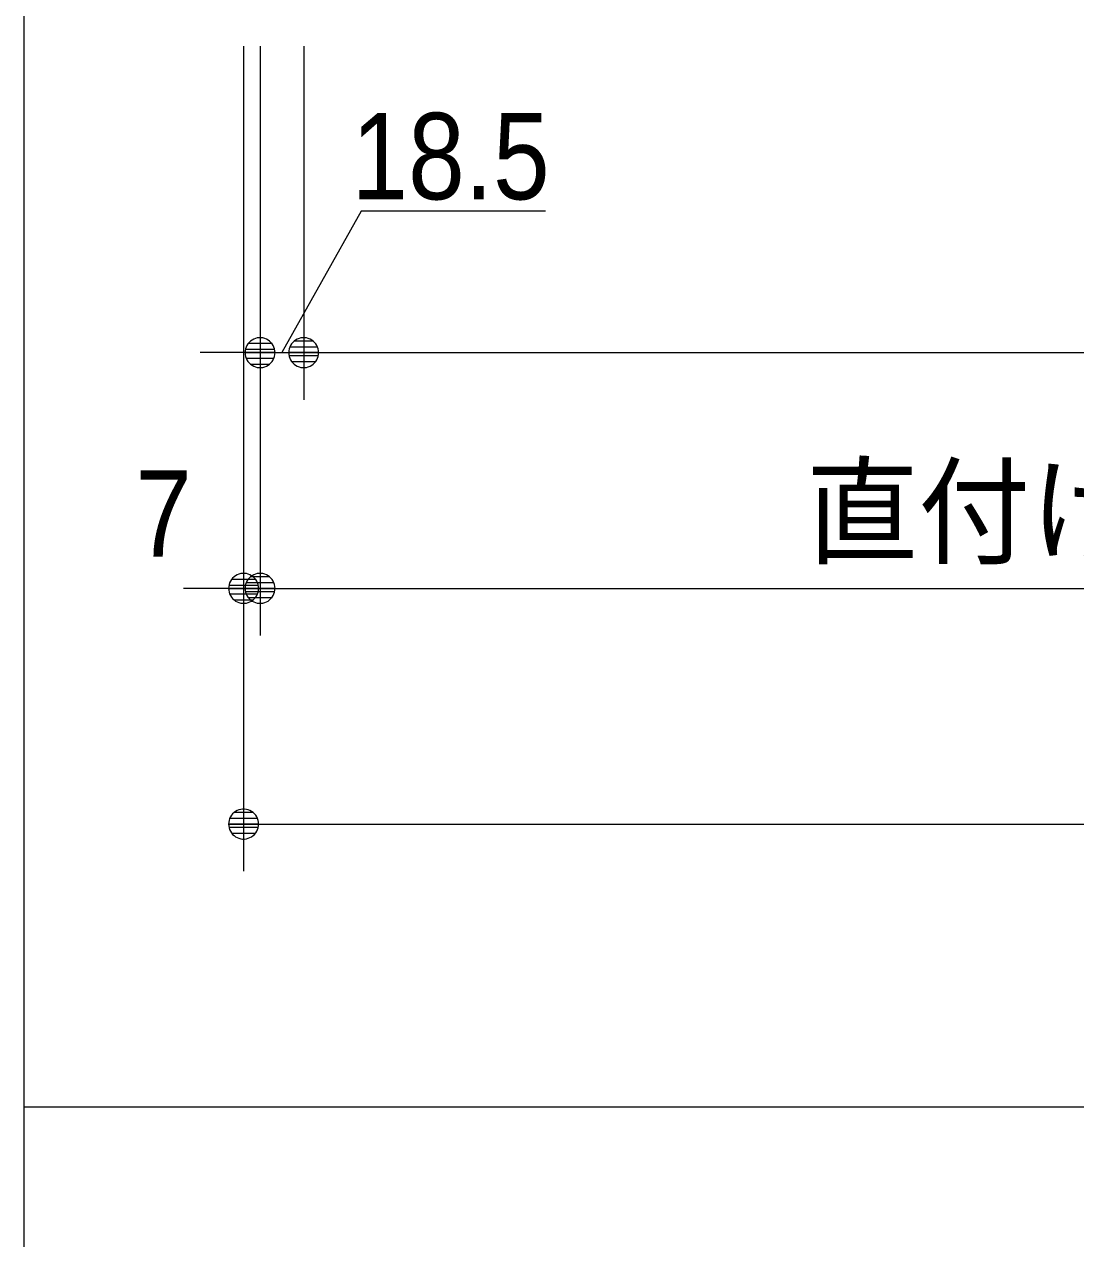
# Model space of a CAD drawing. Units: millimetres, scale not verified. Extents: x -6062 to 6062, y -3045 to 3045.
# Drawn here: x -5788 to -5342, y -2526 to -2011 of the extents above; entities that cross this region are included whole.
import ezdxf
from ezdxf.enums import TextEntityAlignment as Align

# ---------------------------------------------------------------- set-up
doc = ezdxf.new("R2010")
doc.units = ezdxf.units.MM
doc.header["$LTSCALE"] = 20
for name, color, linetype, lineweight in [('0-0_2寸法-1', 7, 'Continuous', 9), ('0-1_0', 7, 'Continuous', 9), ('0-2_2寸法-2', 7, 'Continuous', 9), ('0-5_1図面枠', 7, 'Continuous', 9)]:
    doc.layers.add(name, color=color, linetype=linetype, lineweight=lineweight)
doc.styles.add('ＭＳ Ｐゴシック', font='')
doc.styles.get('ＭＳ Ｐゴシック').set_extended_font_data('MS PGothic')

# ---------------------------------------------------------------- blocks, each defined once
blk = doc.blocks.new('_Dot')
at = {"layer": '0-1_0'}
for p, q in [((-10, 0), (-20, 0)), ((9.78, 2), (-9.78, 2)), ((7.99, 6), (-7.99, 6)), ((9.16, -3.98), (-9.16, -3.98)), ((6, -7.98), (-6, -7.98))]:
    blk.add_line(p, q, dxfattribs=at)
for points in [[(10, 0), (9.92, 1.25), (9.69, 2.49), (9.3, 3.68), (8.76, 4.82), (8.09, 5.88), (7.29, 6.85), (6.37, 7.71), (5.36, 8.44), (4.26, 9.05), (3.09, 9.51), (1.87, 9.82), (0.63, 9.98), (-0.63, 9.98), (-1.87, 9.82), (-3.09, 9.51), (-4.26, 9.05), (-5.36, 8.44), (-6.37, 7.71), (-7.29, 6.85), (-8.09, 5.88), (-8.76, 4.82), (-9.3, 3.68), (-9.69, 2.49), (-9.92, 1.25), (-10, 0), (0, 0)], [(-10, 0), (-9.92, -1.25), (-9.69, -2.49), (-9.3, -3.68), (-8.76, -4.82), (-8.09, -5.88), (-7.29, -6.85), (-6.37, -7.71), (-5.36, -8.44), (-4.26, -9.05), (-3.09, -9.51), (-1.87, -9.82), (-0.63, -9.98), (0.63, -9.98), (1.87, -9.82), (3.09, -9.51), (4.26, -9.05), (5.36, -8.44), (6.37, -7.71), (7.29, -6.85), (8.09, -5.88), (8.76, -4.82), (9.3, -3.68), (9.69, -2.49), (9.92, -1.25), (10, 0), (0, 0)]]:
    blk.add_lwpolyline(points, close=True, dxfattribs=at)
blk = doc.blocks.new('グループ-74')
at = {"layer": '0-5_1図面枠'}
blk.add_line((-80000, -49400), (80000, -49400), dxfattribs=at)
blk.add_lwpolyline([(-80000, 55400), (80000, 55400), (80000, -55400), (-80000, -55400)], close=True, dxfattribs=at)
blk = doc.blocks.new('図面枠')
at = {"layer": '0-5_1図面枠'}
blk.add_blockref('グループ-74', (0, 0), dxfattribs=at)

msp = doc.modelspace()

# ---------------------------------------------------------------- linework, layer by layer
at = {"layer": '0-0_2寸法-1'}
for p, q in [((-5669, -2020), (-5669, -2170)), ((-5656.29, -2150), (-4518.71, -2150)), ((-5687.5, -2170), (-5687.5, -2270)), ((-5674.79, -2250), (-4524.21, -2250)), ((-5694.5, -2270), (-5694.5, -2370)), ((-5681.79, -2350), (-925.21, -2350))]:
    msp.add_line(p, q, dxfattribs=at)
at = {"layer": '0-2_2寸法-2'}
for p, q in [((-5694.5, -2020), (-5694.5, -2270)), ((-5687.5, -2020), (-5687.5, -2170)), ((-5669, -2020), (-5669, -2170)), ((-5700.21, -2150), (-5712.92, -2150)), ((-5687.5, -2150), (-5669, -2150)), ((-5656.29, -2150), (-5643.58, -2150)), ((-5687.5, -2170), (-5687.5, -2270)), ((-5707.21, -2250), (-5719.92, -2250)), ((-5687.5, -2250), (-5694.5, -2250)), ((-5674.79, -2250), (-5662.08, -2250))]:
    msp.add_line(p, q, dxfattribs=at)
msp.add_lwpolyline([(-5566.45, -2090), (-5644.56, -2090), (-5678.25, -2150)], dxfattribs=at)

# ---------------------------------------------------------------- block references
at = {"layer": '0-0_2寸法-1', "xscale": 0.6356201, "yscale": 0.6356201, "rotation": 180}
for p in [(-5669, -2150), (-5687.5, -2250), (-5694.5, -2350)]:
    msp.add_blockref('_Dot', p, dxfattribs=at)
at = {"layer": '0-2_2寸法-2', "xscale": 0.6356201, "yscale": 0.6356201}
for p in [(-5687.5, -2150), (-5694.5, -2250)]:
    msp.add_blockref('_Dot', p, dxfattribs=at)
at = {"layer": '0-2_2寸法-2', "xscale": 0.6356201, "yscale": 0.6356201, "rotation": 180}
for p in [(-5669, -2150), (-5687.5, -2250)]:
    msp.add_blockref('_Dot', p, dxfattribs=at)
at = {"layer": '0-5_1図面枠', "xscale": 0.05, "yscale": 0.05}
msp.add_blockref('図面枠', (-1787.5, 0), dxfattribs=at)

# ---------------------------------------------------------------- texts
at = {"layer": '0-0_2寸法-1', "style": 'ＭＳ Ｐゴシック', "width": 0.95}
msp.add_text('直付け下ガイド取付位置\u3000DW1-24', height=36.69, dxfattribs=at).set_placement((-5455.88, -2246.79), align=Align.BOTTOM_LEFT)
at = {"layer": '0-2_2寸法-2', "style": 'ＭＳ Ｐゴシック', "width": 0.9}
for s, height, p in [('18.5', 36.69, (-5648.72, -2095.96)), ('7', 36.66, (-5740.4, -2247.52))]:
    msp.add_text(s, height=height, dxfattribs=at).set_placement(p, align=Align.BOTTOM_LEFT)

doc.saveas('drawing.dxf')
